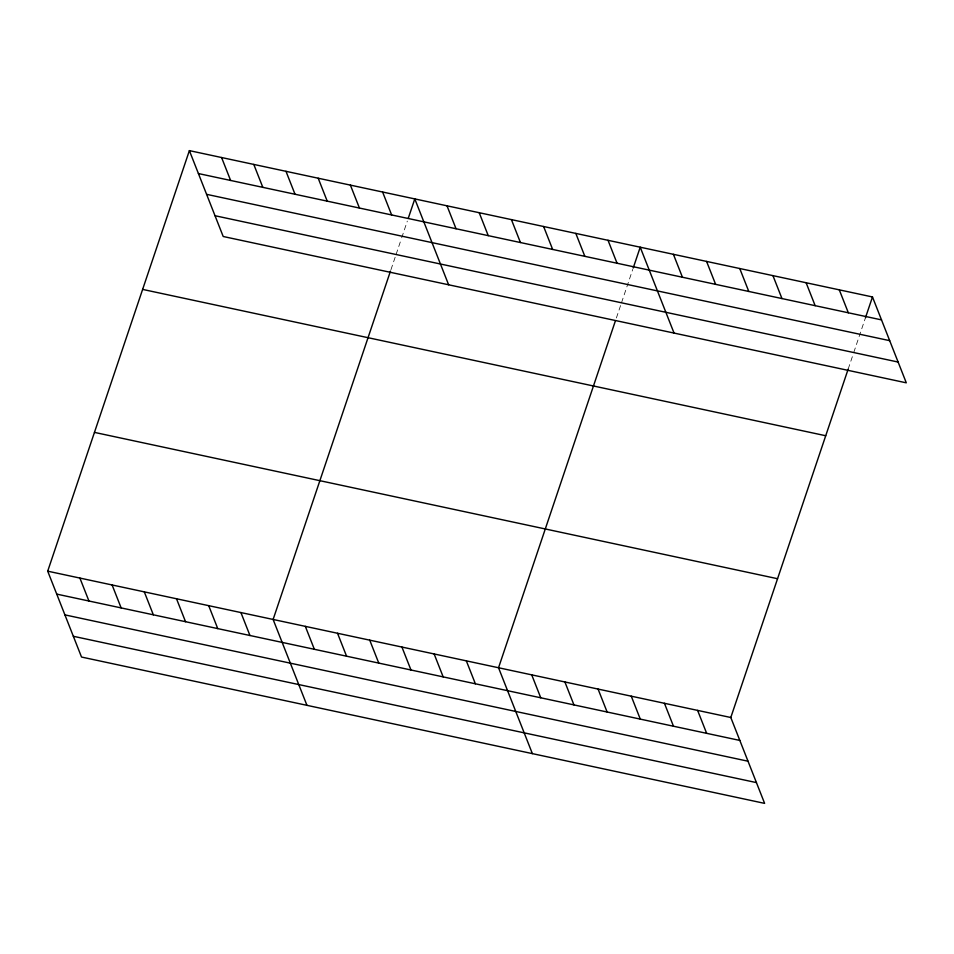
<?xml version="1.0" encoding="UTF-8"?>
<svg xmlns="http://www.w3.org/2000/svg" width="954" height="954" viewBox="0 0 954 954"><rect width="100%" height="100%" fill="white"/><g stroke="black" fill="none" stroke-linecap="round" stroke-linejoin="round"><path stroke-width="0.72" stroke-dasharray="4.77 3.58" d="M390.961 269.696L395.636 255.815M396.101 254.432L401.24 239.156M401.706 237.773L407.322 221.113M616.379 317.98L621.054 304.099M621.519 302.716L632.74 269.41M848.166 369.126L853.305 353.851M853.77 352.467L865.457 317.765"/><path stroke-width="1.43" d="M848.166 369.126L730.8 717.503L764.619 803.375L81.519 657.044L47.7 571.172L189.381 150.625L872.481 296.956L906.3 382.828L223.2 236.497L189.381 150.625M390.484 271.079L273.118 619.468L306.949 705.34M408.252 218.347L414.799 198.909L448.63 284.781M615.437 320.759L498.537 667.752L532.368 753.624M633.206 268.014L640.217 247.205L674.049 333.077M865.457 317.765L872.481 296.956M198.42 173.556L881.508 319.888M206.601 194.33L889.688 340.661M215.02 215.723L898.119 362.055M142.623 289.408L825.723 435.739M94.458 432.389L777.546 578.72M47.7 571.172L730.8 717.503M56.739 594.115L739.827 740.435M64.92 614.877L748.008 761.209M73.339 636.282L756.439 782.602M839.293 289.849L848.333 312.781M806.118 282.742L815.157 305.674M772.943 275.634L781.97 298.566M739.755 268.527L748.795 291.459M706.58 261.42L715.619 284.352M673.405 254.313L682.432 277.244M608.02 240.301L617.059 263.244M575.822 233.408L584.85 256.34M543.613 226.503L552.652 249.447M511.416 219.611L520.443 242.543M697.612 710.396L706.652 733.328M479.206 212.706L488.245 235.65M664.437 703.289L673.476 726.221M447.009 205.814L456.036 228.745M631.262 696.181L640.289 719.113M598.075 689.074L607.114 712.006M382.602 192.016L391.629 214.948M564.899 681.967L573.938 704.899M350.392 185.112L359.431 208.055M531.724 674.86L540.751 697.791M318.195 178.219L327.222 201.151M285.985 171.315L295.024 194.258M466.339 660.86L475.378 683.791M253.788 164.422L262.827 187.354M434.142 653.955L443.169 676.887M221.578 157.517L230.618 180.461M401.932 647.062L410.971 669.994M369.735 640.158L378.762 663.09M337.525 633.265L346.564 656.197M305.328 626.361L314.355 649.292M240.921 612.563L249.948 635.495M208.711 605.671L217.75 628.603M176.514 598.766L185.541 621.71M144.304 591.874L153.344 614.805M112.107 584.969L121.146 607.913M79.897 578.076L88.937 601.008"/></g></svg>
